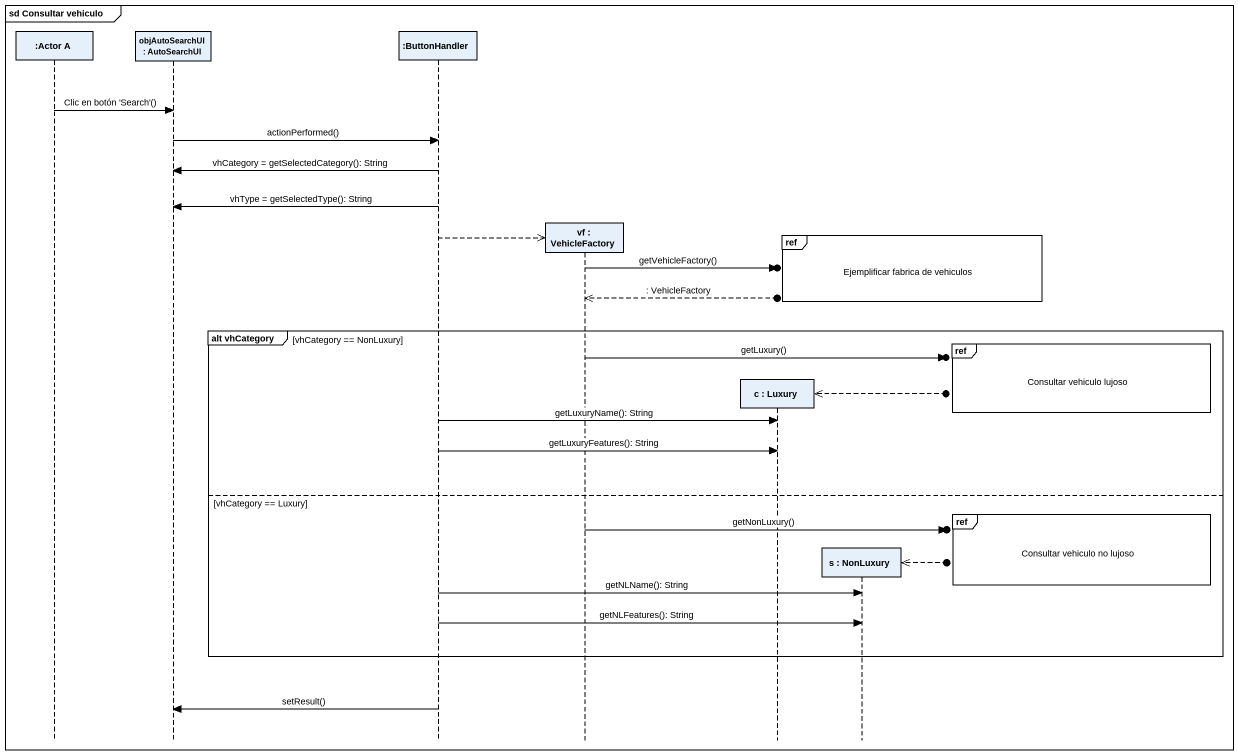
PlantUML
@startuml
mainframe sd Consultar vehiculo
hide footbox
participant ":Actor A" as Actor_A
participant "objAutoSearchUI : AutoSearchUI" as objAutoSearchUI
participant ":ButtonHandler" as ButtonHandler
participant "vf : VehicleFactory" as vf
participant "c : Luxury" as c
participant "s : NonLuxury" as s

Actor_A -> objAutoSearchUI : Clic en botón 'Search'()
objAutoSearchUI -> ButtonHandler : actionPerformed()
ButtonHandler -> objAutoSearchUI : vhCategory = getSelectedCategory(): String
ButtonHandler -> objAutoSearchUI : vhType = getSelectedType(): String
ref over s : Ejemplificar fabrica de vehiculos
ButtonHandler -->> vf **
vf ->o] : getVehicleFactory()
vf <<--o] : : VehicleFactory
group alt vhCategory [vhCategory == NonLuxury]
  ref over s : Consultar vehiculo lujoso
  vf ->o] : getLuxury()
  c <<--o]
  ButtonHandler -> c : getLuxuryName(): String
  ButtonHandler -> c : getLuxuryFeatures(): String
else vhCategory == Luxury
  ref over s : Consultar vehiculo no lujoso
  vf ->o] : getNonLuxury()
  s <<--o]
  ButtonHandler -> s : getNLName(): String
  ButtonHandler -> s : getNLFeatures(): String
end
ButtonHandler -> objAutoSearchUI : setResult()
@enduml
